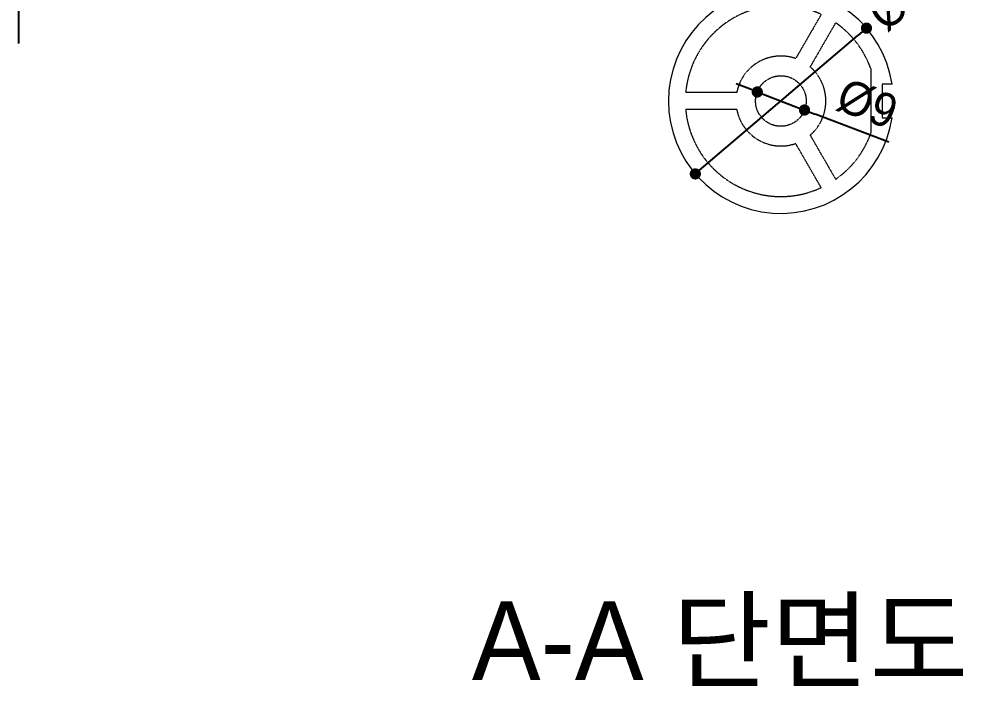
# Model space of a CAD drawing. Header units: millimetres. Extents: x 173610 to 224070, y -281283 to -269403.
# Drawn here: x 214760 to 216439, y -274882 to -273694 of the extents above; entities that cross this region are included whole.
import ezdxf

# ---------------------------------------------------------------- set-up
doc = ezdxf.new("R2010")
doc.units = ezdxf.units.MM
doc.linetypes.add('HIDDEN', pattern=[0.375, 0.25, -0.125])
for name, color, linetype in [('CS-DIML', 1, 'Continuous'), ('CZ-TEX1', 6, 'Continuous'), ('DIML', 1, 'Continuous')]:
    doc.layers.add(name, color=color, linetype=linetype)
doc.styles.add('TB_BTXT', font='H2GTRE_1.TTF')
doc.styles.add('TEXT', font='Dotum_1.TTF')
doc.dimstyles.new('사본 일반도면_0100', dxfattribs={"dimtxt": 600, "dimasz": 200, "dimexe": 200, "dimexo": 0, "dimgap": 100, "dimtad": 1, "dimdec": 0, "dimlfac": 0.5, "dimzin": 0, "dimdsep": 46, "dimlunit": 6, "dimtxsty": 'TEXT', "dimblk": 'DOT', "dimcen": 0.09, "dimclrd": 1, "dimclre": 1, "dimclrt": 7, "dimadec": 8, "dimazin": 0, "dimtfac": 1, "dimtdec": 0, "dimtix": 1, "dimtmove": 2, "dimatfit": 3, "dimldrblk": 'DOT', "dimfxl": 200, "dimfrac": 2, "dimtolj": 1, "dimtzin": 0, "dimarcsym": 0})

# ---------------------------------------------------------------- blocks, each defined once
blk = doc.blocks.new('_Dot')
at = {"layer": 'DIML', "color": 140, "linetype": 'Continuous'}
blk.add_line((0, 0), (-1, 0), dxfattribs=at)
at = {"layer": 'DIML', "color": 140, "linetype": 'Continuous', "const_width": 0.5}
blk.add_lwpolyline([(-0.25, 0, 1), (0.25, 0, 1)], format="xyb", close=True, dxfattribs=at)
blk = doc.blocks.new('*D248')
at = {"layer": 'CS-DIML', "color": 1, "lineweight": -2}
blk.add_line((215978.3, -273957.2), (216252.3, -273723.7), dxfattribs=at)
at = {"layer": 'Defpoints', "color": 0}
for p in [(216267.5, -273710.8), (215963.1, -273970.2)]:
    blk.add_point(p, dxfattribs=at)
at = {"layer": 'CS-DIML', "color": 1, "lineweight": -2, "xscale": 20, "yscale": 20, "zscale": 20}
for p, rotation in [((216267.5, -273710.8), 40.43850652374512), ((215963.1, -273970.2), 220.4385065237451)]:
    blk.add_blockref('_Dot', p, dxfattribs=dict(at, rotation=rotation))
at = {"layer": 'CS-DIML', "color": 140, "insert": (216340, -273649), "char_height": 60, "attachment_point": 5, "rotation": 40.4385, "style": 'TEXT'}
blk.add_mtext('\\A1;{\\fMS PGothic|b0|i0|c129|p34;%%C40}', dxfattribs=at)
blk = doc.blocks.new('*D249')
at = {"layer": 'CS-DIML', "color": 1, "lineweight": -2}
for p, q in [((216054.6, -273817.3), (216035.9, -273810.1)), ((216073.3, -273824.4), (216157.3, -273856.5)), ((216307.5, -273913.9), (216176, -273863.7))]:
    blk.add_line(p, q, dxfattribs=at)
at = {"layer": 'Defpoints', "color": 0}
for p in [(216073.3, -273824.4), (216157.3, -273856.5)]:
    blk.add_point(p, dxfattribs=at)
at = {"layer": 'CS-DIML', "color": 1, "lineweight": -2, "xscale": 20, "yscale": 20, "zscale": 20}
for p, rotation in [((216073.3, -273824.4), 339.0910891537125), ((216157.3, -273856.5), 159.0910891537125)]:
    blk.add_blockref('_Dot', p, dxfattribs=dict(at, rotation=rotation))
at = {"layer": 'CS-DIML', "color": 140, "insert": (216269, -273845.7), "char_height": 60, "attachment_point": 5, "rotation": 339.0911, "style": 'TEXT'}
blk.add_mtext('\\A1;{\\fMS PGothic|b0|i0|c129|p34;%%C9}', dxfattribs=at)

msp = doc.modelspace()

# ---------------------------------------------------------------- linework, layer by layer
at = {"color": 1}
msp.add_line((214759.8873, -273737.8731), (214759.8873, -272380.8925), dxfattribs=at)
at = {"color": 2, "linetype": 'HIDDEN', "lineweight": 0}
for p, q in [((216313.0326, -273810.4838), (216295.2954, -273810.4838)), ((216295.2954, -273810.4838), (216295.2954, -273870.4838)), ((216295.2954, -273870.4838), (216313.0326, -273870.4838))]:
    msp.add_line(p, q, dxfattribs=at)
for points in [[(215945.9584, -273825.4838, -0.519878542), (216186.9735, -273686.3337), (216141.5956, -273764.9306, 0.457762671), (216036.7142, -273825.4838), (215945.9584, -273825.4838)], [(216212.9542, -273979.6339), (216167.5763, -273901.0371, 0.457762671), (216167.5763, -273779.9306), (216212.9542, -273701.3337, -0.154754494), (216275.2954, -273783.0382), (216275.2954, -273897.9295, -0.154754494), (216212.9542, -273979.6339)], [(215945.9584, -273855.4838, 0.519878542), (216186.9735, -273994.6339), (216141.5956, -273916.0371, -0.457762671), (216036.7142, -273855.4838), (215945.9584, -273855.4838)]]:
    msp.add_lwpolyline(points, format="xyb", dxfattribs=at)
msp.add_circle((216115.2954, -273840.4838), 45, dxfattribs=at)
at = {"color": 2, "lineweight": 0}
msp.add_arc((216115.2954, -273840.4838), 200, 8.6269266, 351.3730734, dxfattribs=at)

# ---------------------------------------------------------------- texts
at = {"layer": 'CZ-TEX1', "style": 'TB_BTXT'}
msp.add_text('A-A 단면도', height=140, dxfattribs=at).set_placement((215565.7546, -274870.649))

# ---------------------------------------------------------------- dimensions: what is measured, and where the dimension line sits
at = {"layer": 'CS-DIML'}
dim = msp.add_diameter_dim_2p(p1=(215963.0749, -273970.2102), p2=(216267.5159, -273710.7575), text='{\\fMS PGothic|b0|i0|c129|p34;%%C40}', dimstyle='사본 일반도면_0100', override={"dimscale": 0.1, "dimgap": 200, "dimlfac": 0.2, "dimclrt": 140}, dxfattribs=at)
dim.commit()
dim.dimension.update_dxf_attribs({"geometry": '*D248', "text_midpoint": (216339.9656, -273649.0139), "dimtype": 163})
dim = msp.add_diameter_dim_2p(p1=(216073.2587, -273824.4241), p2=(216157.3321, -273856.5436), text='{\\fMS PGothic|b0|i0|c129|p34;%%C9}', dimstyle='사본 일반도면_0100', override={"dimscale": 0.1, "dimgap": 200, "dimlfac": 0.2, "dimclrt": 140}, dxfattribs=at)
dim.commit()
dim.dimension.update_dxf_attribs({"geometry": '*D249', "text_midpoint": (216268.9627, -273845.6664)})

doc.saveas('drawing.dxf')
